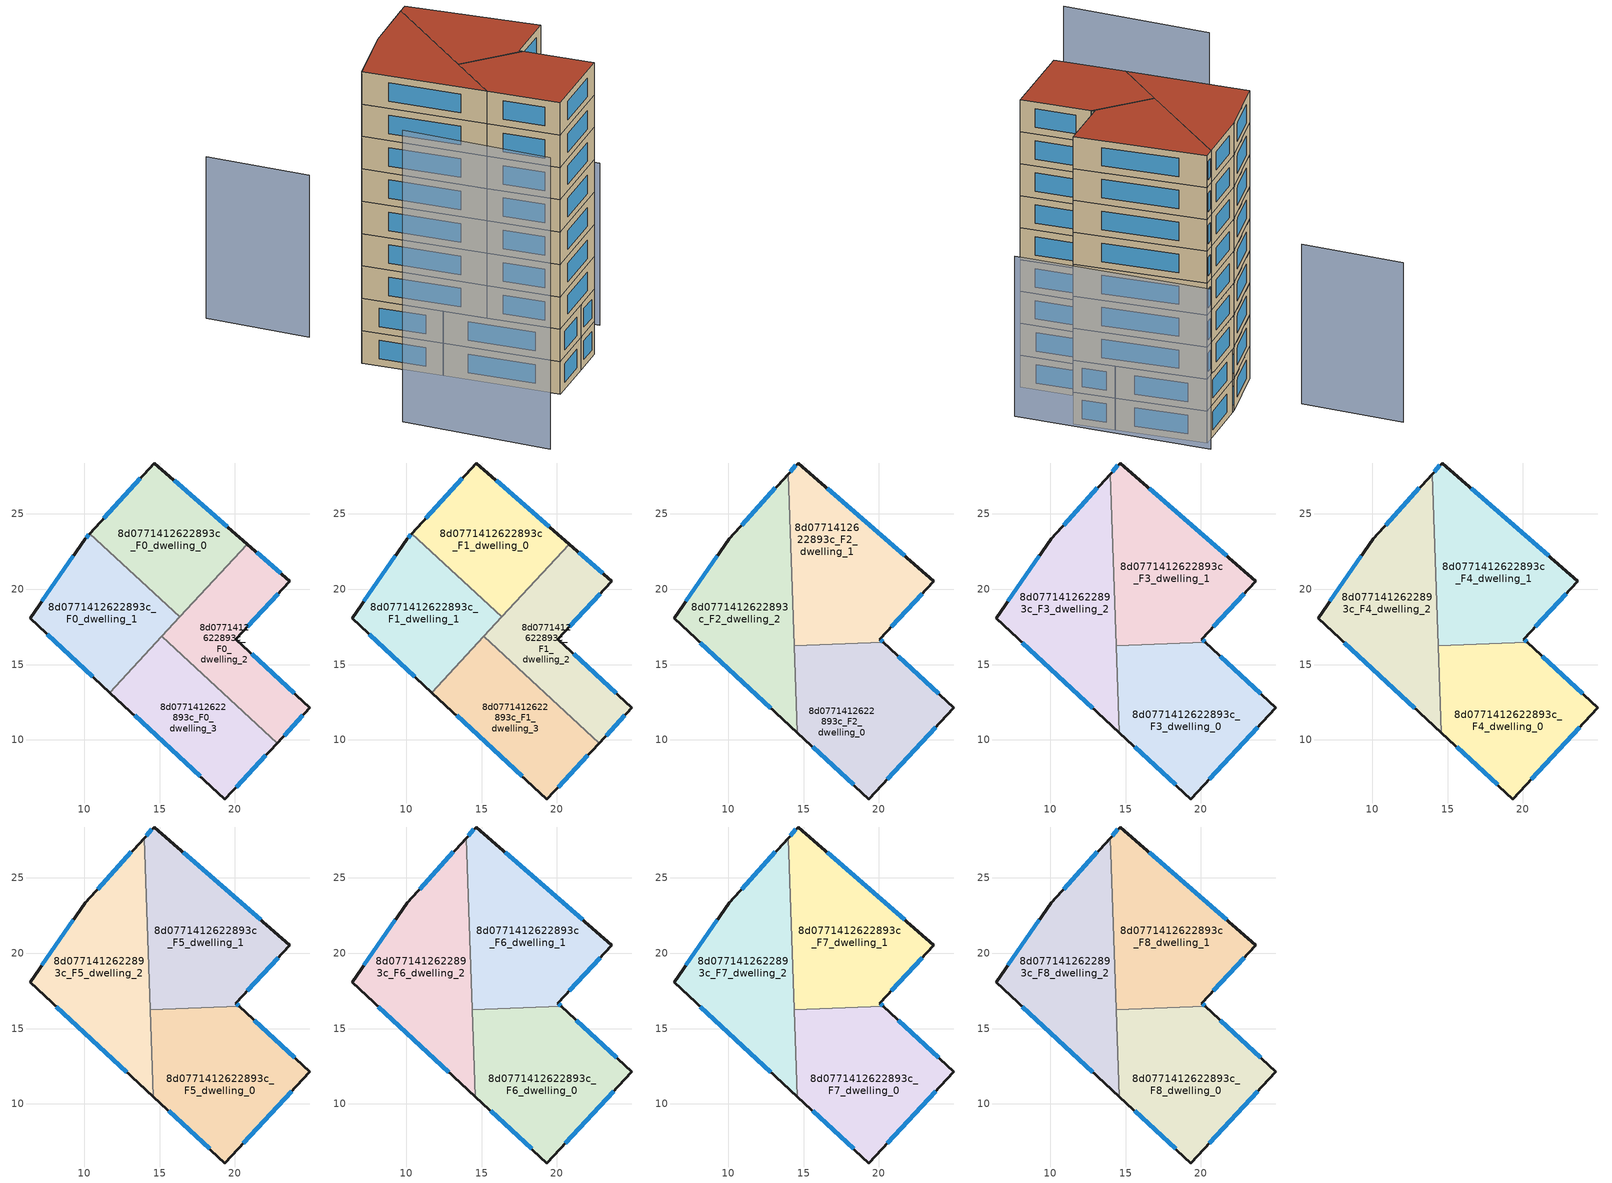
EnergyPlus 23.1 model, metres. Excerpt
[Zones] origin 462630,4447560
8d0771412622893c_F0_dwelling_0
 floor ground (EU_floor_Construction): 20.83,22.99 16.36,18.16 10.38,23.7 14.64,28.38 z0
 wall outside (EU_wall_Construction): 20.83,22.99 14.64,28.38 10.38,23.7 z0:3
 wall to 8d0771412622893c_F0_dwelling_1 (EU_wall_Construction): 10.38,23.7 16.36,18.16 z0:3
 wall to 8d0771412622893c_F0_dwelling_2 (EU_wall_Construction): 16.36,18.16 20.83,22.99 z0:3
 window (EU_Window_Construction): 19.51,24.14 15.96,27.23 / 13.72,27.38 11.29,24.7 z0.64:2.36
8d0771412622893c_F0_dwelling_1
 floor ground (EU_floor_Construction): 16.36,18.16 11.71,13.14 6.4,18.06 10.06,23.34 10.38,23.7 z0
 wall outside (EU_wall_Construction): 10.38,23.7 10.06,23.34 6.4,18.06 11.71,13.14 z0:3
 wall to 8d0771412622893c_F0_dwelling_3 (EU_wall_Construction): 11.71,13.14 15.16,16.87 z0:3
 wall to 8d0771412622893c_F0_dwelling_2 (EU_wall_Construction): 15.16,16.87 16.36,18.16 z0:3
 window (EU_Window_Construction): 10.31,23.62 10.13,23.42 / 7.54,17.01 10.57,14.2 / 9.27,22.21 7.19,19.19 z0.64:2.36
8d0771412622893c_F0_dwelling_2
 floor ground (EU_floor_Construction): 23.66,20.53 20.07,16.69 24.99,12.13 22.8,9.79 15.16,16.87 20.83,22.99 z0
 wall outside (EU_wall_Construction): 22.8,9.79 24.99,12.13 20.07,16.69 23.66,20.53 20.83,22.99 z0:3
 wall to 8d0771412622893c_F0_dwelling_3 (EU_wall_Construction): 15.16,16.87 22.8,9.79 z0:3
 window (EU_Window_Construction): 23.05,21.06 21.44,22.46 / 20.84,17.51 22.89,19.71 / 23.93,13.11 21.12,15.71 / 23.27,10.29 24.52,11.63 z0.64:2.36
8d0771412622893c_F0_dwelling_3
 floor ground (EU_floor_Construction): 22.8,9.79 19.34,6.08 11.71,13.14 15.16,16.87 z0
 wall outside (EU_wall_Construction): 11.71,13.14 19.34,6.08 22.8,9.79 z0:3
 window (EU_Window_Construction): 20.08,6.87 22.06,8.99 / 13.34,11.63 17.7,7.59 z0.64:2.36
8d0771412622893c_F1_dwelling_0
 floor to 8d0771412622893c_F0_dwelling_0 (EU_floor_Construction): 20.83,22.99 16.36,18.16 10.38,23.7 14.64,28.38 z3
 wall outside (EU_wall_Construction): 20.83,22.99 14.64,28.38 10.38,23.7 z3:6
 wall to 8d0771412622893c_F1_dwelling_1 (EU_wall_Construction): 10.38,23.7 16.36,18.16 z3:6
 wall to 8d0771412622893c_F1_dwelling_2 (EU_wall_Construction): 16.36,18.16 20.83,22.99 z3:6
 window (EU_Window_Construction): 19.51,24.14 15.96,27.23 / 13.72,27.38 11.29,24.7 z3.64:5.36
8d0771412622893c_F1_dwelling_1
 floor to 8d0771412622893c_F0_dwelling_1 (EU_floor_Construction): 16.36,18.16 11.71,13.14 6.4,18.06 10.06,23.34 10.38,23.7 z3
 wall outside (EU_wall_Construction): 10.38,23.7 10.06,23.34 6.4,18.06 11.71,13.14 z3:6
 wall to 8d0771412622893c_F1_dwelling_3 (EU_wall_Construction): 11.71,13.14 15.16,16.87 z3:6
 wall to 8d0771412622893c_F1_dwelling_2 (EU_wall_Construction): 15.16,16.87 16.36,18.16 z3:6
 window (EU_Window_Construction): 10.31,23.62 10.13,23.42 / 7.54,17.01 10.57,14.2 / 9.27,22.21 7.19,19.19 z3.64:5.36
 ceiling adiabatic (EU_roof_Construction): 14.39,16.04 14.61,16.27 14.38,16.27 z6
8d0771412622893c_F1_dwelling_2
 floor to 8d0771412622893c_F0_dwelling_2 (EU_floor_Construction): 23.66,20.53 20.07,16.69 24.99,12.13 22.8,9.79 15.16,16.87 20.83,22.99 z3
 wall outside (EU_wall_Construction): 22.8,9.79 24.99,12.13 20.07,16.69 23.66,20.53 20.83,22.99 z3:6
 wall to 8d0771412622893c_F1_dwelling_3 (EU_wall_Construction): 15.16,16.87 22.8,9.79 z3:6
 window (EU_Window_Construction): 23.05,21.06 21.44,22.46 / 20.84,17.51 22.89,19.71 / 23.93,13.11 21.12,15.71 / 23.27,10.29 24.52,11.63 z3.64:5.36
8d0771412622893c_F1_dwelling_3
 floor to 8d0771412622893c_F0_dwelling_3 (EU_floor_Construction): 22.8,9.79 19.34,6.08 11.71,13.14 15.16,16.87 z3
 wall outside (EU_wall_Construction): 11.71,13.14 19.34,6.08 22.8,9.79 z3:6
 window (EU_Window_Construction): 20.08,6.87 22.06,8.99 / 13.34,11.63 17.7,7.59 z3.64:5.36
8d0771412622893c_F2_dwelling_0
 floor to 8d0771412622893c_F1_dwelling_3 (EU_floor_Construction): 22.8,9.79 19.34,6.08 14.59,10.48 14.39,16.04 14.61,16.27 15.75,16.32 z6
 floor adiabatic (EU_floor_Construction): 14.61,16.27 14.39,16.04 14.38,16.27 z6
 floor to 8d0771412622893c_F1_dwelling_2 (EU_floor_Construction): 24.99,12.13 22.8,9.79 15.75,16.32 20.29,16.48 z6
 wall outside (EU_wall_Construction): 14.59,10.47 19.34,6.08 24.99,12.13 20.29,16.48 z6:9
 wall to 8d0771412622893c_F2_dwelling_1 (EU_wall_Construction): 20.29,16.48 14.38,16.27 z6:9
 wall to 8d0771412622893c_F2_dwelling_2 (EU_wall_Construction): 14.38,16.27 14.59,10.47 z6:9
 window (EU_Window_Construction): 23.98,13.06 21.3,15.55 / 20.55,7.38 23.78,10.84 / 15.61,9.53 18.32,7.02 z6.64:8.36
8d0771412622893c_F2_dwelling_1
 floor to 8d0771412622893c_F1_dwelling_0 (EU_floor_Construction): 20.83,22.99 16.36,18.16 14.24,20.12 13.97,27.65 14.64,28.38 z6
 floor to 8d0771412622893c_F1_dwelling_2 (EU_floor_Construction): 23.66,20.53 20.07,16.69 20.29,16.48 15.75,16.32 15.16,16.87 20.83,22.99 z6
 floor to 8d0771412622893c_F1_dwelling_3 (EU_floor_Construction): 15.75,16.32 14.61,16.27 15.16,16.87 z6
 floor to 8d0771412622893c_F1_dwelling_1 (EU_floor_Construction): 16.36,18.16 14.61,16.27 14.38,16.27 14.24,20.12 z6
 wall outside (EU_wall_Construction): 20.29,16.48 20.07,16.69 23.66,20.53 14.64,28.38 13.97,27.65 z6:9
 wall to 8d0771412622893c_F2_dwelling_2 (EU_wall_Construction): 13.97,27.65 14.38,16.27 z6:9
 window (EU_Window_Construction): 21.72,22.21 16.57,26.7 / 20.84,17.51 22.89,19.71 / 20.25,16.52 20.12,16.64 / 14.49,28.22 14.11,27.8 z6.64:8.36
8d0771412622893c_F2_dwelling_2
 floor to 8d0771412622893c_F1_dwelling_1 (EU_floor_Construction): 14.24,20.12 14.39,16.04 11.71,13.14 6.4,18.06 10.06,23.34 10.38,23.7 z6
 floor to 8d0771412622893c_F1_dwelling_0 (EU_floor_Construction): 13.97,27.65 14.24,20.12 10.38,23.7 z6
 floor to 8d0771412622893c_F1_dwelling_3 (EU_floor_Construction): 14.39,16.04 14.59,10.48 11.71,13.14 z6
 wall outside (EU_wall_Construction): 13.97,27.65 10.06,23.34 6.4,18.06 14.59,10.47 z6:9
 window (EU_Window_Construction): 8.16,16.44 12.84,12.1 / 9.27,22.21 7.19,19.19 / 13.13,26.72 10.89,24.26 z6.64:8.36
8d0771412622893c_F3_dwelling_0
 floor to 8d0771412622893c_F2_dwelling_0 (EU_floor_Construction): 24.99,12.13 19.34,6.08 14.59,10.47 14.38,16.27 20.29,16.48 z9
 wall outside (EU_wall_Construction): 14.59,10.47 19.34,6.08 24.99,12.13 20.29,16.48 z9:12
 wall to 8d0771412622893c_F3_dwelling_1 (EU_wall_Construction): 20.29,16.48 14.38,16.27 z9:12
 wall to 8d0771412622893c_F3_dwelling_2 (EU_wall_Construction): 14.38,16.27 14.59,10.47 z9:12
 window (EU_Window_Construction): 23.98,13.06 21.3,15.55 / 20.55,7.38 23.78,10.84 / 15.61,9.53 18.32,7.02 z9.64:11.36
8d0771412622893c_F3_dwelling_1
 floor to 8d0771412622893c_F2_dwelling_1 (EU_floor_Construction): 23.66,20.53 20.07,16.69 20.29,16.48 14.38,16.27 13.97,27.65 14.64,28.38 z9
 wall outside (EU_wall_Construction): 20.29,16.48 20.07,16.69 23.66,20.53 14.64,28.38 13.97,27.65 z9:12
 wall to 8d0771412622893c_F3_dwelling_2 (EU_wall_Construction): 13.97,27.65 14.38,16.27 z9:12
 window (EU_Window_Construction): 21.72,22.21 16.57,26.7 / 20.84,17.51 22.89,19.71 / 20.25,16.52 20.12,16.64 / 14.49,28.22 14.11,27.8 z9.64:11.36
8d0771412622893c_F3_dwelling_2
 floor to 8d0771412622893c_F2_dwelling_2 (EU_floor_Construction): 13.97,27.65 14.59,10.47 6.4,18.06 10.06,23.34 z9
 wall outside (EU_wall_Construction): 13.97,27.65 10.06,23.34 6.4,18.06 14.59,10.47 z9:12
 window (EU_Window_Construction): 8.16,16.44 12.84,12.1 / 9.27,22.21 7.19,19.19 / 13.13,26.72 10.89,24.26 z9.64:11.36
8d0771412622893c_F4_dwelling_0
 floor to 8d0771412622893c_F3_dwelling_0 (EU_floor_Construction): 24.99,12.13 19.34,6.08 14.59,10.47 14.38,16.27 20.29,16.48 z12
 wall outside (EU_wall_Construction): 14.59,10.47 19.34,6.08 24.99,12.13 20.29,16.48 z12:15
 wall to 8d0771412622893c_F4_dwelling_1 (EU_wall_Construction): 20.29,16.48 14.38,16.27 z12:15
 wall to 8d0771412622893c_F4_dwelling_2 (EU_wall_Construction): 14.38,16.27 14.59,10.47 z12:15
 window (EU_Window_Construction): 23.98,13.06 21.3,15.55 / 20.55,7.38 23.78,10.84 / 15.61,9.53 18.32,7.02 z12.64:14.36
8d0771412622893c_F4_dwelling_1
 floor to 8d0771412622893c_F3_dwelling_1 (EU_floor_Construction): 23.66,20.53 20.07,16.69 20.29,16.48 14.38,16.27 13.97,27.65 14.64,28.38 z12
 wall outside (EU_wall_Construction): 20.29,16.48 20.07,16.69 23.66,20.53 14.64,28.38 13.97,27.65 z12:15
 wall to 8d0771412622893c_F4_dwelling_2 (EU_wall_Construction): 13.97,27.65 14.38,16.27 z12:15
 window (EU_Window_Construction): 21.72,22.21 16.57,26.7 / 20.84,17.51 22.89,19.71 / 20.25,16.52 20.12,16.64 / 14.49,28.22 14.11,27.8 z12.64:14.36
8d0771412622893c_F4_dwelling_2
 floor to 8d0771412622893c_F3_dwelling_2 (EU_floor_Construction): 13.97,27.65 14.59,10.47 6.4,18.06 10.06,23.34 z12
 wall outside (EU_wall_Construction): 13.97,27.65 10.06,23.34 6.4,18.06 14.59,10.47 z12:15
 window (EU_Window_Construction): 8.16,16.44 12.84,12.1 / 9.27,22.21 7.19,19.19 / 13.13,26.72 10.89,24.26 z12.64:14.36
8d0771412622893c_F5_dwelling_0
 floor to 8d0771412622893c_F4_dwelling_0 (EU_floor_Construction): 24.99,12.13 19.34,6.08 14.59,10.47 14.38,16.27 20.29,16.48 z15
 wall outside (EU_wall_Construction): 14.59,10.47 19.34,6.08 24.99,12.13 20.29,16.48 z15:18
 wall to 8d0771412622893c_F5_dwelling_1 (EU_wall_Construction): 20.29,16.48 14.38,16.27 z15:18
 wall to 8d0771412622893c_F5_dwelling_2 (EU_wall_Construction): 14.38,16.27 14.59,10.47 z15:18
 window (EU_Window_Construction): 23.98,13.06 21.3,15.55 / 20.55,7.38 23.78,10.84 / 15.61,9.53 18.32,7.02 z15.64:17.36
8d0771412622893c_F5_dwelling_1
 floor to 8d0771412622893c_F4_dwelling_1 (EU_floor_Construction): 23.66,20.53 20.07,16.69 20.29,16.48 14.38,16.27 13.97,27.65 14.64,28.38 z15
 wall outside (EU_wall_Construction): 20.29,16.48 20.07,16.69 23.66,20.53 14.64,28.38 13.97,27.65 z15:18
 wall to 8d0771412622893c_F5_dwelling_2 (EU_wall_Construction): 13.97,27.65 14.38,16.27 z15:18
 window (EU_Window_Construction): 21.72,22.21 16.57,26.7 / 20.84,17.51 22.89,19.71 / 20.25,16.52 20.12,16.64 / 14.49,28.22 14.11,27.8 z15.64:17.36
8d0771412622893c_F5_dwelling_2
 floor to 8d0771412622893c_F4_dwelling_2 (EU_floor_Construction): 13.97,27.65 14.59,10.47 6.4,18.06 10.06,23.34 z15
 wall outside (EU_wall_Construction): 13.97,27.65 10.06,23.34 6.4,18.06 14.59,10.47 z15:18
 window (EU_Window_Construction): 8.16,16.44 12.84,12.1 / 9.27,22.21 7.19,19.19 / 13.13,26.72 10.89,24.26 z15.64:17.36
8d0771412622893c_F6_dwelling_0
 floor to 8d0771412622893c_F5_dwelling_0 (EU_floor_Construction): 24.99,12.13 19.34,6.08 14.59,10.47 14.38,16.27 20.29,16.48 z18
 wall outside (EU_wall_Construction): 14.59,10.47 19.34,6.08 24.99,12.13 20.29,16.48 z18:21
 wall to 8d0771412622893c_F6_dwelling_1 (EU_wall_Construction): 20.29,16.48 14.38,16.27 z18:21
 wall to 8d0771412622893c_F6_dwelling_2 (EU_wall_Construction): 14.38,16.27 14.59,10.47 z18:21
 window (EU_Window_Construction): 23.98,13.06 21.3,15.55 / 20.55,7.38 23.78,10.84 / 15.61,9.53 18.32,7.02 z18.64:20.36
8d0771412622893c_F6_dwelling_1
 floor to 8d0771412622893c_F5_dwelling_1 (EU_floor_Construction): 23.66,20.53 20.07,16.69 20.29,16.48 14.38,16.27 13.97,27.65 14.64,28.38 z18
 wall outside (EU_wall_Construction): 20.29,16.48 20.07,16.69 23.66,20.53 14.64,28.38 13.97,27.65 z18:21
 wall to 8d0771412622893c_F6_dwelling_2 (EU_wall_Construction): 13.97,27.65 14.38,16.27 z18:21
 window (EU_Window_Construction): 21.72,22.21 16.57,26.7 / 20.84,17.51 22.89,19.71 / 20.25,16.52 20.12,16.64 / 14.49,28.22 14.11,27.8 z18.64:20.36
8d0771412622893c_F6_dwelling_2
 floor to 8d0771412622893c_F5_dwelling_2 (EU_floor_Construction): 13.97,27.65 14.59,10.47 6.4,18.06 10.06,23.34 z18
 wall outside (EU_wall_Construction): 13.97,27.65 10.06,23.34 6.4,18.06 14.59,10.47 z18:21
 window (EU_Window_Construction): 8.16,16.44 12.84,12.1 / 9.27,22.21 7.19,19.19 / 13.13,26.72 10.89,24.26 z18.64:20.36
8d0771412622893c_F7_dwelling_0
 floor to 8d0771412622893c_F6_dwelling_0 (EU_floor_Construction): 24.99,12.13 19.34,6.08 14.59,10.47 14.38,16.27 20.29,16.48 z21
 wall outside (EU_wall_Construction): 14.59,10.47 19.34,6.08 24.99,12.13 20.29,16.48 z21:24
 wall to 8d0771412622893c_F7_dwelling_1 (EU_wall_Construction): 20.29,16.48 14.38,16.27 z21:24
 wall to 8d0771412622893c_F7_dwelling_2 (EU_wall_Construction): 14.38,16.27 14.59,10.47 z21:24
 window (EU_Window_Construction): 23.98,13.06 21.3,15.55 / 20.55,7.38 23.78,10.84 / 15.61,9.53 18.32,7.02 z21.64:23.36
8d0771412622893c_F7_dwelling_1
 floor to 8d0771412622893c_F6_dwelling_1 (EU_floor_Construction): 23.66,20.53 20.07,16.69 20.29,16.48 14.38,16.27 13.97,27.65 14.64,28.38 z21
 wall outside (EU_wall_Construction): 20.29,16.48 20.07,16.69 23.66,20.53 14.64,28.38 13.97,27.65 z21:24
 wall to 8d0771412622893c_F7_dwelling_2 (EU_wall_Construction): 13.97,27.65 14.38,16.27 z21:24
 window (EU_Window_Construction): 21.72,22.21 16.57,26.7 / 20.84,17.51 22.89,19.71 / 20.25,16.52 20.12,16.64 / 14.49,28.22 14.11,27.8 z21.64:23.36
8d0771412622893c_F7_dwelling_2
 floor to 8d0771412622893c_F6_dwelling_2 (EU_floor_Construction): 13.97,27.65 14.59,10.47 6.4,18.06 10.06,23.34 z21
 wall outside (EU_wall_Construction): 13.97,27.65 10.06,23.34 6.4,18.06 14.59,10.47 z21:24
 window (EU_Window_Construction): 8.16,16.44 12.84,12.1 / 9.27,22.21 7.19,19.19 / 13.13,26.72 10.89,24.26 z21.64:23.36
8d0771412622893c_F8_dwelling_0
 floor to 8d0771412622893c_F7_dwelling_0 (EU_floor_Construction): 24.99,12.13 19.34,6.08 14.59,10.47 14.38,16.27 20.29,16.48 z24
 wall outside (EU_wall_Construction): 14.59,10.47 19.34,6.08 24.99,12.13 20.29,16.48 z24:27
 wall to 8d0771412622893c_F8_dwelling_1 (EU_wall_Construction): 20.29,16.48 14.38,16.27 z24:27
 wall to 8d0771412622893c_F8_dwelling_2 (EU_wall_Construction): 14.38,16.27 14.59,10.47 z24:27
 window (EU_Window_Construction): 23.98,13.06 21.3,15.55 / 20.55,7.38 23.78,10.84 / 15.61,9.53 18.32,7.02 z24.64:26.36
 roof outside (EU_roof_Construction): 19.34,6.08 24.99,12.13 20.29,16.48 14.38,16.27 14.59,10.47 z27
8d0771412622893c_F8_dwelling_1
 floor to 8d0771412622893c_F7_dwelling_1 (EU_floor_Construction): 23.66,20.53 20.07,16.69 20.29,16.48 14.38,16.27 13.97,27.65 14.64,28.38 z24
 wall outside (EU_wall_Construction): 20.29,16.48 20.07,16.69 23.66,20.53 14.64,28.38 13.97,27.65 z24:27
 wall to 8d0771412622893c_F8_dwelling_2 (EU_wall_Construction): 13.97,27.65 14.38,16.27 z24:27
 window (EU_Window_Construction): 21.72,22.21 16.57,26.7 / 20.84,17.51 22.89,19.71 / 20.25,16.52 20.12,16.64 / 14.49,28.22 14.11,27.8 z24.64:26.36
 roof outside (EU_roof_Construction): 20.29,16.48 20.07,16.69 23.66,20.53 14.64,28.38 13.97,27.65 14.38,16.27 z27
8d0771412622893c_F8_dwelling_2
 floor to 8d0771412622893c_F7_dwelling_2 (EU_floor_Construction): 13.97,27.65 14.59,10.47 6.4,18.06 10.06,23.34 z24
 wall outside (EU_wall_Construction): 13.97,27.65 10.06,23.34 6.4,18.06 14.59,10.47 z24:27
 window (EU_Window_Construction): 8.16,16.44 12.84,12.1 / 9.27,22.21 7.19,19.19 / 13.13,26.72 10.89,24.26 z24.64:26.36
 roof outside (EU_roof_Construction): 14.59,10.47 13.97,27.65 10.06,23.34 6.4,18.06 z27
shading: 5.15,6.28 14.45,-3.35 z0:27; 27.59,17.13 14.82,29.52 / 4.28,24.36 -2.24,31.07 z0:15
[Building]
EU S2 Campaign: North Axis=0; Terrain=City; Solar Distribution=FullExterior
[Site:Location]
Yerevan-Zvartnots.Intl.AP: Latitude=40.15; Longitude=44.383; Time Zone=4; Elevation=854
[SizingPeriod:WeatherFileDays]
AnnualSizingPeriod: Begin Month=1; Begin Day of Month=1; End Month=12; End Day of Month=31; Day of Week for Start Day=Monday; Use Weather File Daylight Saving Period=No; Use Weather File Rain and Snow Indicators=No
[MATERIAL]
EU_InternalMass_Material: Roughness=MediumRough; Thickness=0.1; Conductivity=1; Density=1800; Specific Heat=900; Thermal Absorptance=0.9; Solar Absorptance=0.7; Visible Absorptance=0.7
[MATERIAL:NOMASS] Roughness=MediumRough; Thermal Absorptance=0.9; Solar Absorptance=0.7; Visible Absorptance=0.7
Name | Thermal Resistance
EU_wall_NoMass | 1.05043
EU_roof_NoMass | 1.45357
EU_floor_NoMass | 0.478065
[WINDOWMATERIAL:SIMPLEGLAZINGSYSTEM]
EU_Window_SimpleGlazing: UFactor=2.5566; Solar Heat Gain Coefficient=0.75; Visible Transmittance=0.75
[CONSTRUCTION]
EU_wall_Construction: EU_wall_NoMass
EU_roof_Construction: EU_roof_NoMass
EU_floor_Construction: EU_floor_NoMass
EU_Window_Construction: EU_Window_SimpleGlazing
EU_InternalMass_Construction: EU_InternalMass_Material
[ZONE] Type=1; Multiplier=1; Ceiling Height=autocalculate; Floor Area=autocalculate; Part of Total Floor Area=Yes
Name | Volume
8d0771412622893c_F0_dwelling_0; 8d0771412622893c_F1_dwelling_0 | 158.411
8d0771412622893c_F2_dwelling_0; 8d0771412622893c_F3_dwelling_0; 8d0771412622893c_F4_dwelling_0; 8d0771412622893c_F5_dwelling_0; 8d0771412622893c_F6_dwelling_0; 8d0771412622893c_F7_dwelling_0; 8d0771412622893c_F8_dwelling_0 | 211.193
8d0771412622893c_F0_dwelling_1; 8d0771412622893c_F1_dwelling_1 | 158.388
8d0771412622893c_F2_dwelling_1; 8d0771412622893c_F3_dwelling_1; 8d0771412622893c_F4_dwelling_1; 8d0771412622893c_F5_dwelling_1; 8d0771412622893c_F6_dwelling_1; 8d0771412622893c_F7_dwelling_1; 8d0771412622893c_F8_dwelling_1 | 211.181
8d0771412622893c_F0_dwelling_2; 8d0771412622893c_F1_dwelling_2 | 158.408
8d0771412622893c_F2_dwelling_2; 8d0771412622893c_F3_dwelling_2; 8d0771412622893c_F4_dwelling_2; 8d0771412622893c_F5_dwelling_2; 8d0771412622893c_F6_dwelling_2; 8d0771412622893c_F7_dwelling_2; 8d0771412622893c_F8_dwelling_2 | 211.212
8d0771412622893c_F0_dwelling_3; 8d0771412622893c_F1_dwelling_3 | 158.387
[INTERNALMASS] Construction=EU_InternalMass_Construction
Name | Zone or ZoneList | Surface Area
8d0771412622893c_F0_dwelling_0_EU_InternalMass | 8d0771412622893c_F0_dwelling_0 | 52.8036
8d0771412622893c_F0_dwelling_1_EU_InternalMass | 8d0771412622893c_F0_dwelling_1 | 52.7962
8d0771412622893c_F0_dwelling_2_EU_InternalMass | 8d0771412622893c_F0_dwelling_2 | 52.8025
8d0771412622893c_F0_dwelling_3_EU_InternalMass | 8d0771412622893c_F0_dwelling_3 | 52.7959
8d0771412622893c_F1_dwelling_0_EU_InternalMass | 8d0771412622893c_F1_dwelling_0 | 52.8036
8d0771412622893c_F1_dwelling_1_EU_InternalMass | 8d0771412622893c_F1_dwelling_1 | 52.7962
8d0771412622893c_F1_dwelling_2_EU_InternalMass | 8d0771412622893c_F1_dwelling_2 | 52.8025
8d0771412622893c_F1_dwelling_3_EU_InternalMass | 8d0771412622893c_F1_dwelling_3 | 52.7959
8d0771412622893c_F2_dwelling_0_EU_InternalMass | 8d0771412622893c_F2_dwelling_0 | 70.3969
8d0771412622893c_F2_dwelling_1_EU_InternalMass | 8d0771412622893c_F2_dwelling_1 | 70.3938
8d0771412622893c_F2_dwelling_2_EU_InternalMass | 8d0771412622893c_F2_dwelling_2 | 70.4041
8d0771412622893c_F3_dwelling_0_EU_InternalMass | 8d0771412622893c_F3_dwelling_0 | 70.3969
8d0771412622893c_F3_dwelling_1_EU_InternalMass | 8d0771412622893c_F3_dwelling_1 | 70.3938
8d0771412622893c_F3_dwelling_2_EU_InternalMass | 8d0771412622893c_F3_dwelling_2 | 70.4041
8d0771412622893c_F4_dwelling_0_EU_InternalMass | 8d0771412622893c_F4_dwelling_0 | 70.3969
8d0771412622893c_F4_dwelling_1_EU_InternalMass | 8d0771412622893c_F4_dwelling_1 | 70.3938
8d0771412622893c_F4_dwelling_2_EU_InternalMass | 8d0771412622893c_F4_dwelling_2 | 70.4041
8d0771412622893c_F5_dwelling_0_EU_InternalMass | 8d0771412622893c_F5_dwelling_0 | 70.3969
8d0771412622893c_F5_dwelling_1_EU_InternalMass | 8d0771412622893c_F5_dwelling_1 | 70.3938
8d0771412622893c_F5_dwelling_2_EU_InternalMass | 8d0771412622893c_F5_dwelling_2 | 70.4041
8d0771412622893c_F6_dwelling_0_EU_InternalMass | 8d0771412622893c_F6_dwelling_0 | 70.3969
8d0771412622893c_F6_dwelling_1_EU_InternalMass | 8d0771412622893c_F6_dwelling_1 | 70.3938
8d0771412622893c_F6_dwelling_2_EU_InternalMass | 8d0771412622893c_F6_dwelling_2 | 70.4041
8d0771412622893c_F7_dwelling_0_EU_InternalMass | 8d0771412622893c_F7_dwelling_0 | 70.3969
8d0771412622893c_F7_dwelling_1_EU_InternalMass | 8d0771412622893c_F7_dwelling_1 | 70.3938
8d0771412622893c_F7_dwelling_2_EU_InternalMass | 8d0771412622893c_F7_dwelling_2 | 70.4041
8d0771412622893c_F8_dwelling_0_EU_InternalMass | 8d0771412622893c_F8_dwelling_0 | 70.3969
8d0771412622893c_F8_dwelling_1_EU_InternalMass | 8d0771412622893c_F8_dwelling_1 | 70.3938
8d0771412622893c_F8_dwelling_2_EU_InternalMass | 8d0771412622893c_F8_dwelling_2 | 70.4041
[OTHEREQUIPMENT] Fuel Type=Electricity; Design Level Calculation Method=Watts/Area; Power per Zone Floor Area=1; Fraction Latent=0; Fraction Radiant=0; Fraction Lost=0; Carbon Dioxide Generation Rate=0; EndUse Subcategory=EU_Step8_InternalGains
Name | Zone or ZoneList or Space or SpaceList | Schedule
EU_Step8_InternalGain_8d0771412622893c_F0_dwelling_0_f000 | 8d0771412622893c_F0_dwelling_0 | EU_Step8_GainSchedule_8d0771412622893c_F0_dwelling_0_f000
EU_Step8_InternalGain_8d0771412622893c_F0_dwelling_1_f000 | 8d0771412622893c_F0_dwelling_1 | EU_Step8_GainSchedule_8d0771412622893c_F0_dwelling_1_f000
EU_Step8_InternalGain_8d0771412622893c_F0_dwelling_2_f000 | 8d0771412622893c_F0_dwelling_2 | EU_Step8_GainSchedule_8d0771412622893c_F0_dwelling_2_f000
EU_Step8_InternalGain_8d0771412622893c_F0_dwelling_3_f000 | 8d0771412622893c_F0_dwelling_3 | EU_Step8_GainSchedule_8d0771412622893c_F0_dwelling_3_f000
EU_Step8_InternalGain_8d0771412622893c_F1_dwelling_0_f000 | 8d0771412622893c_F1_dwelling_0 | EU_Step8_GainSchedule_8d0771412622893c_F1_dwelling_0_f000
EU_Step8_InternalGain_8d0771412622893c_F1_dwelling_1_f000 | 8d0771412622893c_F1_dwelling_1 | EU_Step8_GainSchedule_8d0771412622893c_F1_dwelling_1_f000
EU_Step8_InternalGain_8d0771412622893c_F1_dwelling_2_f000 | 8d0771412622893c_F1_dwelling_2 | EU_Step8_GainSchedule_8d0771412622893c_F1_dwelling_2_f000
EU_Step8_InternalGain_8d0771412622893c_F1_dwelling_3_f000 | 8d0771412622893c_F1_dwelling_3 | EU_Step8_GainSchedule_8d0771412622893c_F1_dwelling_3_f000
EU_Step8_InternalGain_8d0771412622893c_F2_dwelling_0_f000 | 8d0771412622893c_F2_dwelling_0 | EU_Step8_GainSchedule_8d0771412622893c_F2_dwelling_0_f000
EU_Step8_InternalGain_8d0771412622893c_F2_dwelling_1_f000 | 8d0771412622893c_F2_dwelling_1 | EU_Step8_GainSchedule_8d0771412622893c_F2_dwelling_1_f000
EU_Step8_InternalGain_8d0771412622893c_F2_dwelling_2_f000 | 8d0771412622893c_F2_dwelling_2 | EU_Step8_GainSchedule_8d0771412622893c_F2_dwelling_2_f000
EU_Step8_InternalGain_8d0771412622893c_F3_dwelling_0_f000 | 8d0771412622893c_F3_dwelling_0 | EU_Step8_GainSchedule_8d0771412622893c_F3_dwelling_0_f000
EU_Step8_InternalGain_8d0771412622893c_F3_dwelling_1_f000 | 8d0771412622893c_F3_dwelling_1 | EU_Step8_GainSchedule_8d0771412622893c_F3_dwelling_1_f000
EU_Step8_InternalGain_8d0771412622893c_F3_dwelling_2_f000 | 8d0771412622893c_F3_dwelling_2 | EU_Step8_GainSchedule_8d0771412622893c_F3_dwelling_2_f000
EU_Step8_InternalGain_8d0771412622893c_F4_dwelling_0_f000 | 8d0771412622893c_F4_dwelling_0 | EU_Step8_GainSchedule_8d0771412622893c_F4_dwelling_0_f000
EU_Step8_InternalGain_8d0771412622893c_F4_dwelling_1_f000 | 8d0771412622893c_F4_dwelling_1 | EU_Step8_GainSchedule_8d0771412622893c_F4_dwelling_1_f000
EU_Step8_InternalGain_8d0771412622893c_F4_dwelling_2_f000 | 8d0771412622893c_F4_dwelling_2 | EU_Step8_GainSchedule_8d0771412622893c_F4_dwelling_2_f000
EU_Step8_InternalGain_8d0771412622893c_F5_dwelling_0_f000 | 8d0771412622893c_F5_dwelling_0 | EU_Step8_GainSchedule_8d0771412622893c_F5_dwelling_0_f000
EU_Step8_InternalGain_8d0771412622893c_F5_dwelling_1_f000 | 8d0771412622893c_F5_dwelling_1 | EU_Step8_GainSchedule_8d0771412622893c_F5_dwelling_1_f000
EU_Step8_InternalGain_8d0771412622893c_F5_dwelling_2_f000 | 8d0771412622893c_F5_dwelling_2 | EU_Step8_GainSchedule_8d0771412622893c_F5_dwelling_2_f000
EU_Step8_InternalGain_8d0771412622893c_F6_dwelling_0_f000 | 8d0771412622893c_F6_dwelling_0 | EU_Step8_GainSchedule_8d0771412622893c_F6_dwelling_0_f000
EU_Step8_InternalGain_8d0771412622893c_F6_dwelling_1_f000 | 8d0771412622893c_F6_dwelling_1 | EU_Step8_GainSchedule_8d0771412622893c_F6_dwelling_1_f000
EU_Step8_InternalGain_8d0771412622893c_F6_dwelling_2_f000 | 8d0771412622893c_F6_dwelling_2 | EU_Step8_GainSchedule_8d0771412622893c_F6_dwelling_2_f000
EU_Step8_InternalGain_8d0771412622893c_F7_dwelling_0_f000 | 8d0771412622893c_F7_dwelling_0 | EU_Step8_GainSchedule_8d0771412622893c_F7_dwelling_0_f000
EU_Step8_InternalGain_8d0771412622893c_F7_dwelling_1_f000 | 8d0771412622893c_F7_dwelling_1 | EU_Step8_GainSchedule_8d0771412622893c_F7_dwelling_1_f000
EU_Step8_InternalGain_8d0771412622893c_F7_dwelling_2_f000 | 8d0771412622893c_F7_dwelling_2 | EU_Step8_GainSchedule_8d0771412622893c_F7_dwelling_2_f000
EU_Step8_InternalGain_8d0771412622893c_F8_dwelling_0_f000 | 8d0771412622893c_F8_dwelling_0 | EU_Step8_GainSchedule_8d0771412622893c_F8_dwelling_0_f000
EU_Step8_InternalGain_8d0771412622893c_F8_dwelling_1_f000 | 8d0771412622893c_F8_dwelling_1 | EU_Step8_GainSchedule_8d0771412622893c_F8_dwelling_1_f000
EU_Step8_InternalGain_8d0771412622893c_F8_dwelling_2_f000 | 8d0771412622893c_F8_dwelling_2 | EU_Step8_GainSchedule_8d0771412622893c_F8_dwelling_2_f000
[ZONEVENTILATION:DESIGNFLOWRATE] Schedule=EU_AlwaysOn; Design Flow Rate Calculation Method=AirChanges/Hour; Air Changes per Hour=0.557805; Ventilation Type=Natural; Fan Pressure Rise=0; Fan Total Efficiency=1; Constant Term Coefficient=1; Temperature Term Coefficient=0; Velocity Term Coefficient=0; Velocity Squared Term Coefficient=0; Minimum Indoor Temperature=-100; Maximum Indoor Temperature=100; Delta Temperature=-100; Minimum Outdoor Temperature=-100; Maximum Outdoor Temperature=100; Maximum Wind Speed=40
Name | Zone or ZoneList or Space or SpaceList
EU_ConstantAir_8d0771412622893c_F0_dwelling_0 | 8d0771412622893c_F0_dwelling_0
EU_ConstantAir_8d0771412622893c_F0_dwelling_1 | 8d0771412622893c_F0_dwelling_1
EU_ConstantAir_8d0771412622893c_F0_dwelling_2 | 8d0771412622893c_F0_dwelling_2
EU_ConstantAir_8d0771412622893c_F0_dwelling_3 | 8d0771412622893c_F0_dwelling_3
EU_ConstantAir_8d0771412622893c_F1_dwelling_0 | 8d0771412622893c_F1_dwelling_0
EU_ConstantAir_8d0771412622893c_F1_dwelling_1 | 8d0771412622893c_F1_dwelling_1
EU_ConstantAir_8d0771412622893c_F1_dwelling_2 | 8d0771412622893c_F1_dwelling_2
EU_ConstantAir_8d0771412622893c_F1_dwelling_3 | 8d0771412622893c_F1_dwelling_3
EU_ConstantAir_8d0771412622893c_F2_dwelling_0 | 8d0771412622893c_F2_dwelling_0
EU_ConstantAir_8d0771412622893c_F2_dwelling_1 | 8d0771412622893c_F2_dwelling_1
EU_ConstantAir_8d0771412622893c_F2_dwelling_2 | 8d0771412622893c_F2_dwelling_2
EU_ConstantAir_8d0771412622893c_F3_dwelling_0 | 8d0771412622893c_F3_dwelling_0
EU_ConstantAir_8d0771412622893c_F3_dwelling_1 | 8d0771412622893c_F3_dwelling_1
EU_ConstantAir_8d0771412622893c_F3_dwelling_2 | 8d0771412622893c_F3_dwelling_2
EU_ConstantAir_8d0771412622893c_F4_dwelling_0 | 8d0771412622893c_F4_dwelling_0
EU_ConstantAir_8d0771412622893c_F4_dwelling_1 | 8d0771412622893c_F4_dwelling_1
EU_ConstantAir_8d0771412622893c_F4_dwelling_2 | 8d0771412622893c_F4_dwelling_2
EU_ConstantAir_8d0771412622893c_F5_dwelling_0 | 8d0771412622893c_F5_dwelling_0
EU_ConstantAir_8d0771412622893c_F5_dwelling_1 | 8d0771412622893c_F5_dwelling_1
EU_ConstantAir_8d0771412622893c_F5_dwelling_2 | 8d0771412622893c_F5_dwelling_2
EU_ConstantAir_8d0771412622893c_F6_dwelling_0 | 8d0771412622893c_F6_dwelling_0
EU_ConstantAir_8d0771412622893c_F6_dwelling_1 | 8d0771412622893c_F6_dwelling_1
EU_ConstantAir_8d0771412622893c_F6_dwelling_2 | 8d0771412622893c_F6_dwelling_2
EU_ConstantAir_8d0771412622893c_F7_dwelling_0 | 8d0771412622893c_F7_dwelling_0
EU_ConstantAir_8d0771412622893c_F7_dwelling_1 | 8d0771412622893c_F7_dwelling_1
EU_ConstantAir_8d0771412622893c_F7_dwelling_2 | 8d0771412622893c_F7_dwelling_2
EU_ConstantAir_8d0771412622893c_F8_dwelling_0 | 8d0771412622893c_F8_dwelling_0
EU_ConstantAir_8d0771412622893c_F8_dwelling_1 | 8d0771412622893c_F8_dwelling_1
EU_ConstantAir_8d0771412622893c_F8_dwelling_2 | 8d0771412622893c_F8_dwelling_2
[HVACTEMPLATE:THERMOSTAT] Constant Heating Setpoint=20; Constant Cooling Setpoint=50
EU_HeatOnly_8d0771412622893c_F0_dwelling_0; EU_HeatOnly_8d0771412622893c_F0_dwelling_1; EU_HeatOnly_8d0771412622893c_F0_dwelling_2; EU_HeatOnly_8d0771412622893c_F0_dwelling_3; EU_HeatOnly_8d0771412622893c_F1_dwelling_0; EU_HeatOnly_8d0771412622893c_F1_dwelling_1; EU_HeatOnly_8d0771412622893c_F1_dwelling_2; EU_HeatOnly_8d0771412622893c_F1_dwelling_3; EU_HeatOnly_8d0771412622893c_F2_dwelling_0; EU_HeatOnly_8d0771412622893c_F2_dwelling_1; EU_HeatOnly_8d0771412622893c_F2_dwelling_2; EU_HeatOnly_8d0771412622893c_F3_dwelling_0; EU_HeatOnly_8d0771412622893c_F3_dwelling_1; EU_HeatOnly_8d0771412622893c_F3_dwelling_2; EU_HeatOnly_8d0771412622893c_F4_dwelling_0; EU_HeatOnly_8d0771412622893c_F4_dwelling_1; EU_HeatOnly_8d0771412622893c_F4_dwelling_2; EU_HeatOnly_8d0771412622893c_F5_dwelling_0; EU_HeatOnly_8d0771412622893c_F5_dwelling_1; EU_HeatOnly_8d0771412622893c_F5_dwelling_2; EU_HeatOnly_8d0771412622893c_F6_dwelling_0; EU_HeatOnly_8d0771412622893c_F6_dwelling_1; EU_HeatOnly_8d0771412622893c_F6_dwelling_2; EU_HeatOnly_8d0771412622893c_F7_dwelling_0; EU_HeatOnly_8d0771412622893c_F7_dwelling_1; EU_HeatOnly_8d0771412622893c_F7_dwelling_2; EU_HeatOnly_8d0771412622893c_F8_dwelling_0; EU_HeatOnly_8d0771412622893c_F8_dwelling_1; EU_HeatOnly_8d0771412622893c_F8_dwelling_2
[HVACTEMPLATE:ZONE:IDEALLOADSAIRSYSTEM] System Availability Schedule=EU_AlwaysOn; Maximum Heating Supply Air Temperature=50; Minimum Cooling Supply Air Temperature=13; Maximum Heating Supply Air Humidity Ratio=0.0156; Minimum Cooling Supply Air Humidity Ratio=0.0077; Heating Limit=NoLimit; Cooling Limit=NoLimit; Heating Availability Schedule=EU_AlwaysOn; Cooling Availability Schedule=EU_CoolingOff; Dehumidification Control Type=ConstantSensibleHeatRatio; Cooling Sensible Heat Ratio=0.7; Dehumidification Setpoint=60; Humidification Control Type=None; Humidification Setpoint=30; Outdoor Air Method=None; Outdoor Air Flow Rate per Person=0.00944; Outdoor Air Flow Rate per Zone Floor Area=0; Outdoor Air Flow Rate per Zone=0; Demand Controlled Ventilation Type=None; Outdoor Air Economizer Type=NoEconomizer; Heat Recovery Type=None; Sensible Heat Recovery Effectiveness=0.7; Latent Heat Recovery Effectiveness=0.65
Name | Template Thermostat
8d0771412622893c_F0_dwelling_0 | EU_HeatOnly_8d0771412622893c_F0_dwelling_0
8d0771412622893c_F0_dwelling_1 | EU_HeatOnly_8d0771412622893c_F0_dwelling_1
8d0771412622893c_F0_dwelling_2 | EU_HeatOnly_8d0771412622893c_F0_dwelling_2
8d0771412622893c_F0_dwelling_3 | EU_HeatOnly_8d0771412622893c_F0_dwelling_3
8d0771412622893c_F1_dwelling_0 | EU_HeatOnly_8d0771412622893c_F1_dwelling_0
8d0771412622893c_F1_dwelling_1 | EU_HeatOnly_8d0771412622893c_F1_dwelling_1
8d0771412622893c_F1_dwelling_2 | EU_HeatOnly_8d0771412622893c_F1_dwelling_2
8d0771412622893c_F1_dwelling_3 | EU_HeatOnly_8d0771412622893c_F1_dwelling_3
8d0771412622893c_F2_dwelling_0 | EU_HeatOnly_8d0771412622893c_F2_dwelling_0
8d0771412622893c_F2_dwelling_1 | EU_HeatOnly_8d0771412622893c_F2_dwelling_1
8d0771412622893c_F2_dwelling_2 | EU_HeatOnly_8d0771412622893c_F2_dwelling_2
8d0771412622893c_F3_dwelling_0 | EU_HeatOnly_8d0771412622893c_F3_dwelling_0
8d0771412622893c_F3_dwelling_1 | EU_HeatOnly_8d0771412622893c_F3_dwelling_1
8d0771412622893c_F3_dwelling_2 | EU_HeatOnly_8d0771412622893c_F3_dwelling_2
8d0771412622893c_F4_dwelling_0 | EU_HeatOnly_8d0771412622893c_F4_dwelling_0
8d0771412622893c_F4_dwelling_1 | EU_HeatOnly_8d0771412622893c_F4_dwelling_1
8d0771412622893c_F4_dwelling_2 | EU_HeatOnly_8d0771412622893c_F4_dwelling_2
8d0771412622893c_F5_dwelling_0 | EU_HeatOnly_8d0771412622893c_F5_dwelling_0
8d0771412622893c_F5_dwelling_1 | EU_HeatOnly_8d0771412622893c_F5_dwelling_1
8d0771412622893c_F5_dwelling_2 | EU_HeatOnly_8d0771412622893c_F5_dwelling_2
8d0771412622893c_F6_dwelling_0 | EU_HeatOnly_8d0771412622893c_F6_dwelling_0
8d0771412622893c_F6_dwelling_1 | EU_HeatOnly_8d0771412622893c_F6_dwelling_1
8d0771412622893c_F6_dwelling_2 | EU_HeatOnly_8d0771412622893c_F6_dwelling_2
8d0771412622893c_F7_dwelling_0 | EU_HeatOnly_8d0771412622893c_F7_dwelling_0
8d0771412622893c_F7_dwelling_1 | EU_HeatOnly_8d0771412622893c_F7_dwelling_1
8d0771412622893c_F7_dwelling_2 | EU_HeatOnly_8d0771412622893c_F7_dwelling_2
8d0771412622893c_F8_dwelling_0 | EU_HeatOnly_8d0771412622893c_F8_dwelling_0
8d0771412622893c_F8_dwelling_1 | EU_HeatOnly_8d0771412622893c_F8_dwelling_1
8d0771412622893c_F8_dwelling_2 | EU_HeatOnly_8d0771412622893c_F8_dwelling_2
[SIZING:ZONE] Zone Cooling Design Supply Air Temperature Input Method=SupplyAirTemperature; Zone Cooling Design Supply Air Temperature=13; Zone Heating Design Supply Air Temperature Input Method=SupplyAirTemperature; Zone Heating Design Supply Air Temperature=50; Zone Cooling Design Supply Air Humidity Ratio=0.008; Zone Heating Design Supply Air Humidity Ratio=0.008; Cooling Design Air Flow Method=DesignDay; Cooling Design Air Flow Rate=0; Cooling Minimum Air Flow per Zone Floor Area=0.000762; Cooling Minimum Air Flow=0; Cooling Minimum Air Flow Fraction=0.2; Heating Design Air Flow Method=DesignDay; Heating Design Air Flow Rate=0; Heating Maximum Air Flow per Zone Floor Area=0.002032; Heating Maximum Air Flow=0.141576; Heating Maximum Air Flow Fraction=0.3; Account for Dedicated Outdoor Air System=No; Dedicated Outdoor Air System Control Strategy=NeutralSupplyAir; Dedicated Outdoor Air Low Setpoint Temperature for Design=autosize; Dedicated Outdoor Air High Setpoint Temperature for Design=autosize; Zone Load Sizing Method=Sensible Load Only No Latent Load; Zone Latent Cooling Design Supply Air Humidity Ratio Input Method=HumidityRatioDifference; Zone Cooling Design Supply Air Humidity Ratio Difference=0.005; Zone Latent Heating Design Supply Air Humidity Ratio Input Method=HumidityRatioDifference; Zone Humidification Design Supply Air Humidity Ratio Difference=0.005
8d0771412622893c_F0_dwelling_0; 8d0771412622893c_F0_dwelling_1; 8d0771412622893c_F0_dwelling_2; 8d0771412622893c_F0_dwelling_3; 8d0771412622893c_F1_dwelling_0; 8d0771412622893c_F1_dwelling_1; 8d0771412622893c_F1_dwelling_2; 8d0771412622893c_F1_dwelling_3; 8d0771412622893c_F2_dwelling_0; 8d0771412622893c_F2_dwelling_1; 8d0771412622893c_F2_dwelling_2; 8d0771412622893c_F3_dwelling_0; 8d0771412622893c_F3_dwelling_1; 8d0771412622893c_F3_dwelling_2; 8d0771412622893c_F4_dwelling_0; 8d0771412622893c_F4_dwelling_1; 8d0771412622893c_F4_dwelling_2; 8d0771412622893c_F5_dwelling_0; 8d0771412622893c_F5_dwelling_1; 8d0771412622893c_F5_dwelling_2; 8d0771412622893c_F6_dwelling_0; 8d0771412622893c_F6_dwelling_1; 8d0771412622893c_F6_dwelling_2; 8d0771412622893c_F7_dwelling_0; 8d0771412622893c_F7_dwelling_1; 8d0771412622893c_F7_dwelling_2; 8d0771412622893c_F8_dwelling_0; 8d0771412622893c_F8_dwelling_1; 8d0771412622893c_F8_dwelling_2
[SCHEDULE:CONSTANT]
Name | Hourly Value
EU_AlwaysOn | 1
EU_CoolingOff | 0
[SCHEDULE:FILE] Column Number=1; Rows to Skip at Top=0; Number of Hours of Data=8760; Column Separator=Comma; Interpolate to Timestep=No; Minutes per Item=60; Adjust Schedule for Daylight Savings=Yes
Name | File
EU_Step8_GainSchedule_8d0771412622893c_F0_dwelling_0_f000 | ../../schedules/8d0771412622893c/8d0771412622893c_F0_dwelling_0_f000_gain.csv
EU_Step8_GainSchedule_8d0771412622893c_F0_dwelling_1_f000 | ../../schedules/8d0771412622893c/8d0771412622893c_F0_dwelling_1_f000_gain.csv
EU_Step8_GainSchedule_8d0771412622893c_F0_dwelling_2_f000 | ../../schedules/8d0771412622893c/8d0771412622893c_F0_dwelling_2_f000_gain.csv
EU_Step8_GainSchedule_8d0771412622893c_F0_dwelling_3_f000 | ../../schedules/8d0771412622893c/8d0771412622893c_F0_dwelling_3_f000_gain.csv
EU_Step8_GainSchedule_8d0771412622893c_F1_dwelling_0_f000 | ../../schedules/8d0771412622893c/8d0771412622893c_F1_dwelling_0_f000_gain.csv
EU_Step8_GainSchedule_8d0771412622893c_F1_dwelling_1_f000 | ../../schedules/8d0771412622893c/8d0771412622893c_F1_dwelling_1_f000_gain.csv
EU_Step8_GainSchedule_8d0771412622893c_F1_dwelling_2_f000 | ../../schedules/8d0771412622893c/8d0771412622893c_F1_dwelling_2_f000_gain.csv
EU_Step8_GainSchedule_8d0771412622893c_F1_dwelling_3_f000 | ../../schedules/8d0771412622893c/8d0771412622893c_F1_dwelling_3_f000_gain.csv
EU_Step8_GainSchedule_8d0771412622893c_F2_dwelling_0_f000 | ../../schedules/8d0771412622893c/8d0771412622893c_F2_dwelling_0_f000_gain.csv
EU_Step8_GainSchedule_8d0771412622893c_F2_dwelling_1_f000 | ../../schedules/8d0771412622893c/8d0771412622893c_F2_dwelling_1_f000_gain.csv
EU_Step8_GainSchedule_8d0771412622893c_F2_dwelling_2_f000 | ../../schedules/8d0771412622893c/8d0771412622893c_F2_dwelling_2_f000_gain.csv
EU_Step8_GainSchedule_8d0771412622893c_F3_dwelling_0_f000 | ../../schedules/8d0771412622893c/8d0771412622893c_F3_dwelling_0_f000_gain.csv
EU_Step8_GainSchedule_8d0771412622893c_F3_dwelling_1_f000 | ../../schedules/8d0771412622893c/8d0771412622893c_F3_dwelling_1_f000_gain.csv
EU_Step8_GainSchedule_8d0771412622893c_F3_dwelling_2_f000 | ../../schedules/8d0771412622893c/8d0771412622893c_F3_dwelling_2_f000_gain.csv
EU_Step8_GainSchedule_8d0771412622893c_F4_dwelling_0_f000 | ../../schedules/8d0771412622893c/8d0771412622893c_F4_dwelling_0_f000_gain.csv
EU_Step8_GainSchedule_8d0771412622893c_F4_dwelling_1_f000 | ../../schedules/8d0771412622893c/8d0771412622893c_F4_dwelling_1_f000_gain.csv
EU_Step8_GainSchedule_8d0771412622893c_F4_dwelling_2_f000 | ../../schedules/8d0771412622893c/8d0771412622893c_F4_dwelling_2_f000_gain.csv
EU_Step8_GainSchedule_8d0771412622893c_F5_dwelling_0_f000 | ../../schedules/8d0771412622893c/8d0771412622893c_F5_dwelling_0_f000_gain.csv
EU_Step8_GainSchedule_8d0771412622893c_F5_dwelling_1_f000 | ../../schedules/8d0771412622893c/8d0771412622893c_F5_dwelling_1_f000_gain.csv
EU_Step8_GainSchedule_8d0771412622893c_F5_dwelling_2_f000 | ../../schedules/8d0771412622893c/8d0771412622893c_F5_dwelling_2_f000_gain.csv
EU_Step8_GainSchedule_8d0771412622893c_F6_dwelling_0_f000 | ../../schedules/8d0771412622893c/8d0771412622893c_F6_dwelling_0_f000_gain.csv
EU_Step8_GainSchedule_8d0771412622893c_F6_dwelling_1_f000 | ../../schedules/8d0771412622893c/8d0771412622893c_F6_dwelling_1_f000_gain.csv
EU_Step8_GainSchedule_8d0771412622893c_F6_dwelling_2_f000 | ../../schedules/8d0771412622893c/8d0771412622893c_F6_dwelling_2_f000_gain.csv
EU_Step8_GainSchedule_8d0771412622893c_F7_dwelling_0_f000 | ../../schedules/8d0771412622893c/8d0771412622893c_F7_dwelling_0_f000_gain.csv
EU_Step8_GainSchedule_8d0771412622893c_F7_dwelling_1_f000 | ../../schedules/8d0771412622893c/8d0771412622893c_F7_dwelling_1_f000_gain.csv
EU_Step8_GainSchedule_8d0771412622893c_F7_dwelling_2_f000 | ../../schedules/8d0771412622893c/8d0771412622893c_F7_dwelling_2_f000_gain.csv
EU_Step8_GainSchedule_8d0771412622893c_F8_dwelling_0_f000 | ../../schedules/8d0771412622893c/8d0771412622893c_F8_dwelling_0_f000_gain.csv
EU_Step8_GainSchedule_8d0771412622893c_F8_dwelling_1_f000 | ../../schedules/8d0771412622893c/8d0771412622893c_F8_dwelling_1_f000_gain.csv
EU_Step8_GainSchedule_8d0771412622893c_F8_dwelling_2_f000 | ../../schedules/8d0771412622893c/8d0771412622893c_F8_dwelling_2_f000_gain.csv
